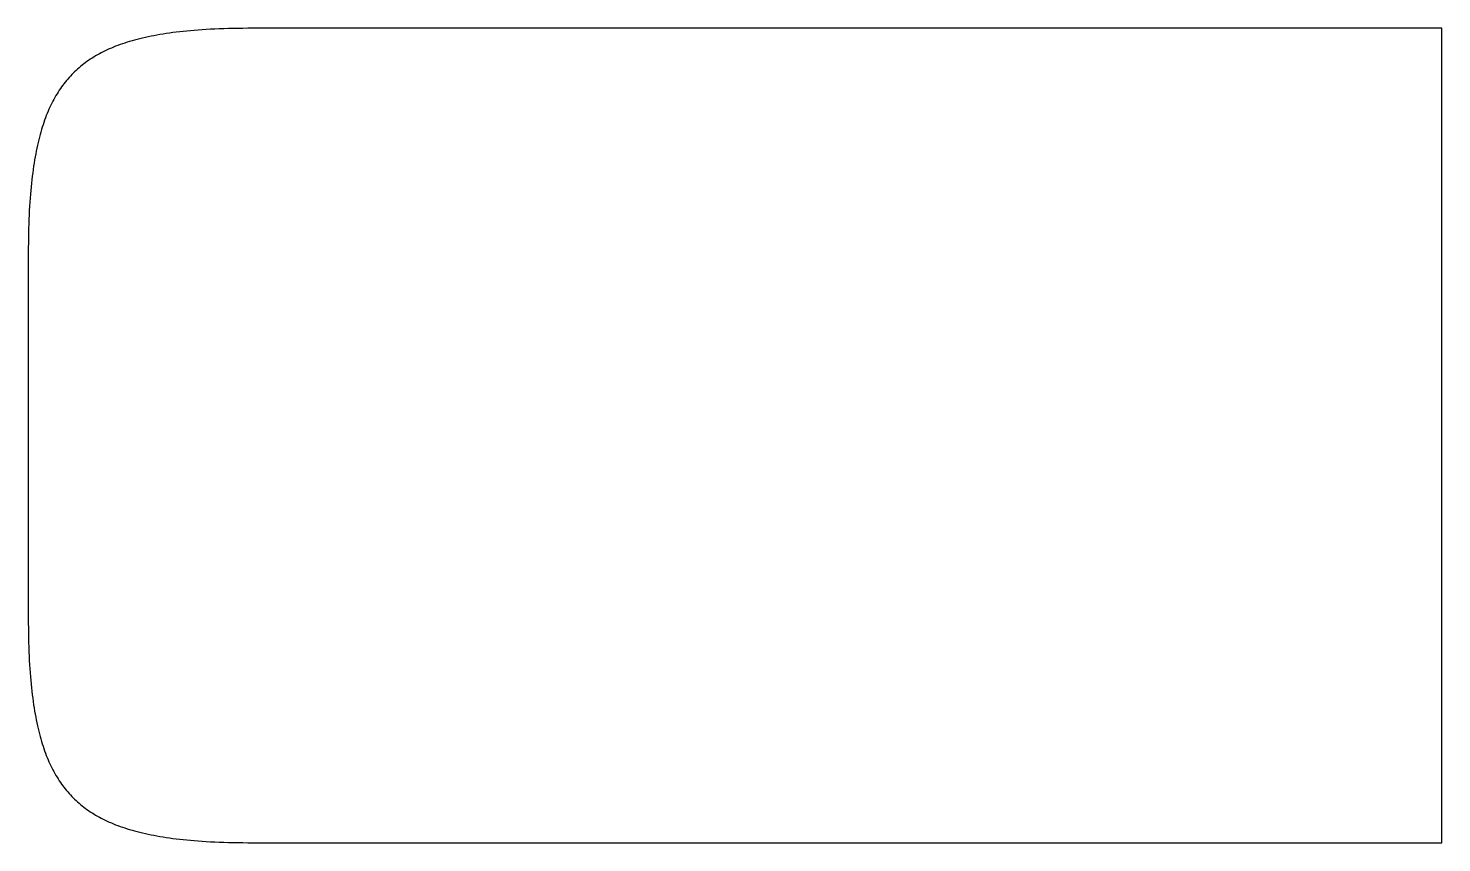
# Model space of a CAD drawing. Header units: millimetres. Extents: x -4.2 to 90.2, y -27.2 to 27.2.
import ezdxf

# ---------------------------------------------------------------- set-up
doc = ezdxf.new("R2010")
doc.units = ezdxf.units.MM
doc.layers.get('0').update_dxf_attribs({"linetype": 'CONTINUOUS'})

msp = doc.modelspace()

# ---------------------------------------------------------------- linework, layer by layer
for p, q in [((90.2, 27.2), (10.8, 27.2)), ((90.2, -27.2), (90.2, 27.2)), ((-4.2, 12.2), (-4.2, -12.2)), ((10.8, -27.2), (90.2, -27.2))]:
    msp.add_line(p, q)
for points in [[(10.8, 27.2), (-4.2, 27.2), (-4.2, 12.2)], [(-4.2, -12.2), (-4.2, -27.2), (10.8, -27.2)]]:
    msp.add_rational_spline(points, [1, 1.5, 1], degree=2)

doc.saveas('drawing.dxf')
